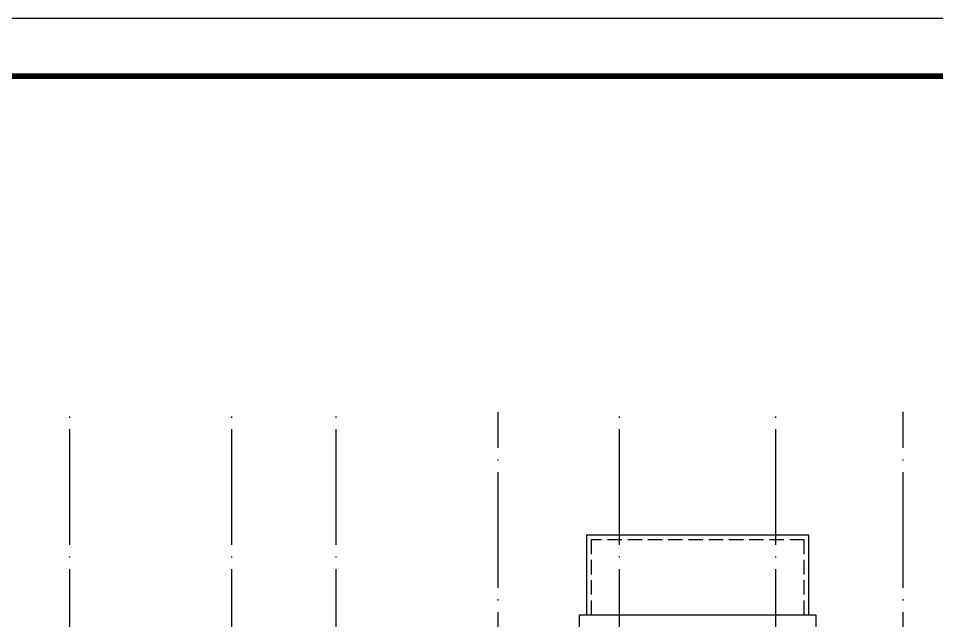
# Model space of a CAD drawing. Extents: x 23000734 to 24262965, y -11528137 to -9789882.
# Drawn here: x 24231225 to 24247095, y -10089050 to -10078633 of the extents above; entities that cross this region are included whole.
import ezdxf

# ---------------------------------------------------------------- set-up
doc = ezdxf.new("R2010")
doc.units = 0
doc.header["$LTSCALE"] = 1000
doc.linetypes.add('DASH', pattern=[0.35, 0.25, -0.1])
doc.linetypes.add('DOTE', pattern=[2.42, 2, -0.2, 0.02, -0.2])
doc.layers.add('DOTE', color=249, linetype='DOTE')
doc.layers.add('PUB_TITLE', color=4, linetype='Continuous')

msp = doc.modelspace()

# ---------------------------------------------------------------- linework, layer by layer
for points in [[(24244885, -10088950), (24244885, -10087570), (24241045, -10087570), (24241045, -10088950)], [(24240925, -10091200), (24240925, -10088950), (24245005, -10088950), (24245005, -10091730), (24244405, -10091730)]]:
    msp.add_lwpolyline(points)
at = {"linetype": 'DASH'}
msp.add_lwpolyline([(24244805, -10088950), (24244805, -10087650), (24241125, -10087650), (24241125, -10088950)], dxfattribs=at)
at = {"layer": 'DOTE'}
for p, q in [((24232115, -10099840), (24232115, -10085440)), ((24234915, -10099840), (24234915, -10085440)), ((24236715, -10099840), (24236715, -10085440)), ((24239515, -10107840), (24239515, -10085440)), ((24241615, -10099840), (24241615, -10085440)), ((24244315, -10099840), (24244315, -10085440)), ((24246515, -10107840), (24246515, -10085440))]:
    msp.add_line(p, q, dxfattribs=at)
at = {"layer": 'PUB_TITLE'}
msp.add_lwpolyline([(24173865, -10120633), (24262965, -10120633), (24262965, -10078633), (24173865, -10078633)], close=True, dxfattribs=at)
at = {"layer": 'PUB_TITLE', "const_width": 100}
msp.add_lwpolyline([(24176365, -10119633), (24261965, -10119633), (24261965, -10079633), (24176365, -10079633)], close=True, dxfattribs=at)

doc.saveas('drawing.dxf')
